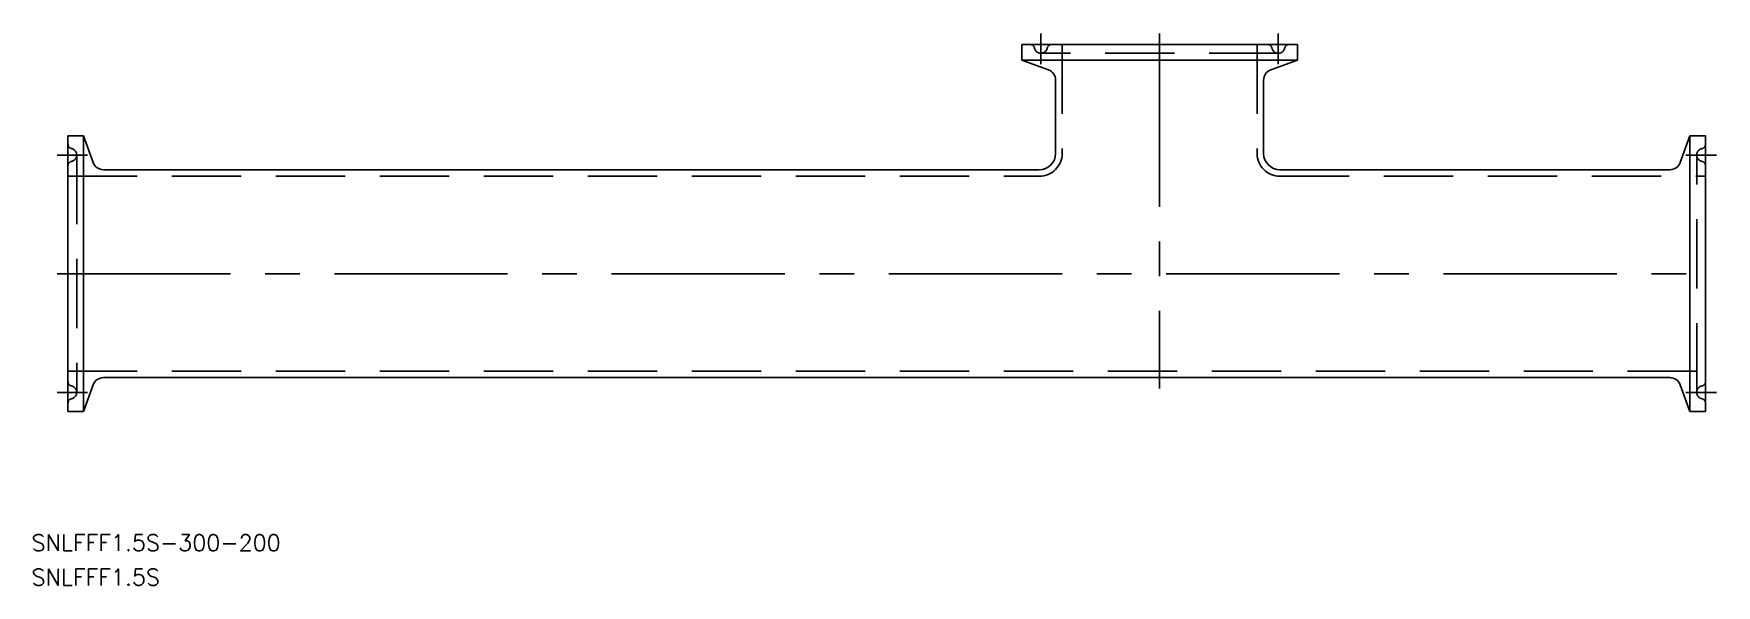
# Model space of a CAD drawing. Extents: x -306 to 2, y -57 to 44.
import ezdxf

# ---------------------------------------------------------------- set-up
doc = ezdxf.new("R2010")
doc.units = 0
doc.linetypes.add('CENTER', pattern=[50.8, 31.75, -6.35, 6.35, -6.35])
doc.linetypes.add('DASHED', pattern=[19.05, 12.7, -6.35])
doc.layers.get('0').update_dxf_attribs({"linetype": 'CONTINUOUS'})
doc.layers.add('CENTER', color=1, linetype='CENTER')
doc.styles.get("Standard").update_dxf_attribs({"font": 'txt.shx', "height": 3, "bigfont": 'bigfont.shx'})

msp = doc.modelspace()

# ---------------------------------------------------------------- linework, layer by layer
at = {"color": 7, "linetype": 'CONTINUOUS'}
for p, q in [((-74.75, 42), (-125.25, 42)), ((-125.25, 39.15), (-125.25, 42)), ((-74.75, 39.15), (-74.75, 42)), ((-74.75, 39.15), (-125.25, 39.15)), ((-125.25, 39.15), (-120.37, 37.37)), ((-74.75, 39.15), (-79.63, 37.37)), ((-119.05, 22.05), (-119.05, 35.49)), ((-80.95, 22.05), (-80.95, 35.49)), ((-300, 25.25), (-300, -25.25)), ((-297.15, 25.25), (-300, 25.25)), ((-297.15, 25.25), (-297.15, -25.25)), ((-297.15, 25.25), (-295.37, 20.37)), ((-2.85, 25.25), (-4.63, 20.37)), ((-2.85, -25.25), (-2.85, 25.25)), ((-2.85, 25.25), (0, 25.25)), ((0, -25.25), (0, 25.25)), ((-122.05, 19.05), (-293.49, 19.05)), ((-6.51, 19.05), (-77.95, 19.05)), ((-297.15, -25.25), (-295.37, -20.37)), ((-6.51, -19.05), (-293.49, -19.05)), ((-2.85, -25.25), (-4.63, -20.37)), ((-297.15, -25.25), (-300, -25.25)), ((-2.85, -25.25), (0, -25.25))]:
    msp.add_line(p, q, dxfattribs=at)
at = {"color": 3, "linetype": 'DASHED'}
for p, q in [((-78.25, 40.4), (-121.75, 40.4)), ((-117.85, 42), (-117.85, 22.05)), ((-82.15, 42), (-82.15, 22.05)), ((-298.4, 21.75), (-298.4, -21.75)), ((-1.6, -21.75), (-1.6, 21.75)), ((-300, 17.85), (-122.05, 17.85)), ((-77.95, 17.85), (0, 17.85)), ((-300, -17.85), (0, -17.85))]:
    msp.add_line(p, q, dxfattribs=at)
for centre, radius, start, end in [((-123.71, 41.2), 0.8, 11.537, 90), ((-121.75, 41.6), 1.2, 191.537, 348.463), ((-119.79, 41.2), 0.8, 90, 168.463), ((-80.21, 41.2), 0.8, 11.537, 90), ((-78.25, 41.6), 1.2, 191.537, 348.463), ((-76.29, 41.2), 0.8, 90, 168.463), ((-299.2, 23.71), 0.8, 180, 258.463), ((-299.6, 21.75), 1.2, 281.537, 78.463), ((-122.05, 22.05), 4.2, 270, 0), ((-77.95, 22.05), 4.2, 180, 270), ((-0.4, 21.75), 1.2, 101.537, 258.463), ((-0.8, 23.71), 0.8, 281.537, 0), ((-299.2, 19.79), 0.8, 101.537, 180), ((-0.8, 19.79), 0.8, 0, 78.463), ((-299.2, -19.79), 0.8, 180, 258.463), ((-299.6, -21.75), 1.2, 281.537, 78.463), ((-0.4, -21.75), 1.2, 101.537, 258.463), ((-0.8, -19.79), 0.8, 281.537, 0), ((-299.2, -23.71), 0.8, 101.537, 180), ((-0.8, -23.71), 0.8, 0, 78.463)]:
    msp.add_arc(centre, radius, start, end, dxfattribs=at)
at = {"color": 7, "linetype": 'CONTINUOUS'}
for centre, radius, start, end in [((-121.05, 35.49), 2, 0, 70), ((-78.95, 35.49), 2, 110, 180), ((-122.05, 22.05), 3, 270, 0), ((-77.95, 22.05), 3, 180, 270), ((-293.49, 21.05), 2, 200, 270), ((-6.51, 21.05), 2, 270, 340), ((-293.49, -21.05), 2, 90, 160), ((-6.51, -21.05), 2, 20, 90)]:
    msp.add_arc(centre, radius, start, end, dxfattribs=at)
at = {"layer": 'CENTER', "color": 1, "linetype": 'CENTER'}
for p, q in [((-121.75, 38.4), (-121.75, 44)), ((-100, 44), (-100, -21.05)), ((-78.25, 38.4), (-78.25, 44)), ((-296.4, 21.75), (-302, 21.75)), ((-3.6, 21.75), (2, 21.75)), ((-302, 0), (2, 0)), ((-296.4, -21.75), (-302, -21.75)), ((-3.6, -21.75), (2, -21.75))]:
    msp.add_line(p, q, dxfattribs=at)

# ---------------------------------------------------------------- texts
at = {"color": 7, "linetype": 'CONTINUOUS'}
for s, p in [('SNLFFF1.5S-300-200', (-306.68, -50.82)), ('SNLFFF1.5S', (-306.68, -57.13))]:
    msp.add_text(s, height=3, dxfattribs=at).set_placement(p)

doc.saveas('drawing.dxf')
